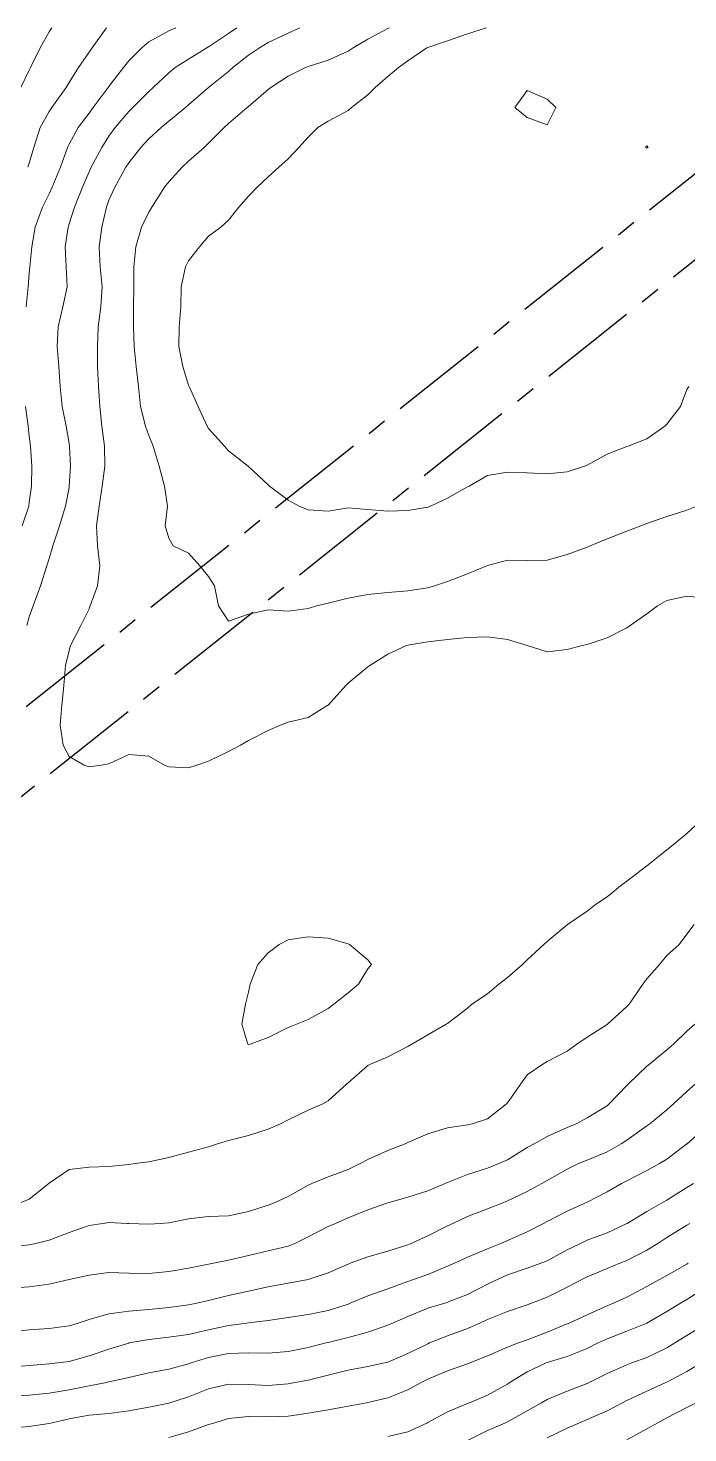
# Model space of a CAD drawing. Header units: centimetres. Extents: x 0 to 642158, y -847 to 649707.
# Drawn here: x 617184.22 to 617200.78, y 620503.99 to 620539.24 of the extents above; entities that cross this region are included whole.
import ezdxf

# ---------------------------------------------------------------- set-up
doc = ezdxf.new("R2010")
doc.units = ezdxf.units.CM
doc.header["$MEASUREMENT"] = 0
doc.linetypes.add('CENTERX2', pattern=[4, 2.5, -0.5, 0.5, -0.5])
doc.layers.add('SPW_parcellaire cadastral', color=7, linetype='CENTERX2', lineweight=25, true_color=0xff0542)
doc.layers.add('WAL_topographie 0.5', color=253, linetype='Continuous', lineweight=20)

msp = doc.modelspace()

# ---------------------------------------------------------------- linework, layer by layer
at = {"layer": 'SPW_parcellaire cadastral'}
for points in [[(617082.838, 620766.859), (617087.915, 620758.877), (617126.08, 620714.089), (617140.94, 620702.104), (617180.2, 620666.244), (617198.721, 620649.645), (617202.743, 620647.528), (617211.738, 620638.85), (617219.57, 620629.325), (617224.544, 620619.8), (617242.443, 620568.633), (617131.683, 620480.394), (616973.114, 620705.004), (617082.838, 620766.859)], [(617274.764, 620500.676), (617269.952, 620496.899), (617211.998, 620451.663), (617205.087, 620446.27), (617195.532, 620438.811), (617164.102, 620414.279), (617134.906, 620391.492), (617133.598, 620390.47), (617094.809, 620440.723), (617090.922, 620445.759), (617243.342, 620567.204), (617274.764, 620500.676)]]:
    msp.add_lwpolyline(points, dxfattribs=at)
at = {"layer": 'WAL_topographie 0.5'}
for points in [[(617184.813, 620539.25), (617184.75, 620539.152), (617184.524, 620538.75), (617184.285, 620538.25), (617184.25, 620538.183), (617184.041, 620537.75)], [(617187.926, 620539.25), (617187.75, 620539.175), (617187.25, 620538.899), (617187.073, 620538.75), (617186.75, 620538.418), (617186.616, 620538.25), (617186.25, 620537.779), (617186.23, 620537.75), (617185.854, 620537.25), (617185.75, 620537.11), (617185.481, 620536.75), (617185.25, 620536.328), (617185.212, 620536.25), (617185.032, 620535.75), (617184.829, 620535.25), (617184.75, 620535.081), (617184.579, 620534.75), (617184.401, 620534.25), (617184.311, 620533.75), (617184.261, 620533.25), (617184.25, 620533.089), (617184.226, 620532.75), (617184.172, 620532.25)], [(617189.456, 620539.25), (617189.25, 620539.109), (617188.75, 620538.774), (617188.707, 620538.75), (617188.25, 620538.464), (617187.912, 620538.25), (617187.75, 620538.116), (617187.364, 620537.75), (617187.25, 620537.648), (617186.852, 620537.25), (617186.75, 620537.149), (617186.41, 620536.75), (617186.25, 620536.533), (617186.07, 620536.25), (617185.806, 620535.75), (617185.75, 620535.632), (617185.583, 620535.25), (617185.383, 620534.75), (617185.25, 620534.333), (617185.223, 620534.25), (617185.153, 620533.75), (617185.176, 620533.25), (617185.205, 620532.75), (617185.097, 620532.25), (617184.973, 620531.75), (617184.954, 620531.25), (617184.994, 620530.75), (617185.026, 620530.25), (617185.08, 620529.75), (617185.174, 620529.25), (617185.25, 620528.823), (617185.262, 620528.75), (617185.285, 620528.25), (617185.256, 620527.75), (617185.25, 620527.713), (617185.163, 620527.25), (617185.007, 620526.75), (617184.843, 620526.25), (617184.75, 620525.933), (617184.689, 620525.75), (617184.536, 620525.25), (617184.352, 620524.75), (617184.25, 620524.472), (617184.189, 620524.25)], [(617186.187, 620539.25), (617185.826, 620538.75), (617185.75, 620538.639), (617185.486, 620538.25), (617185.25, 620537.873), (617185.174, 620537.75), (617184.819, 620537.25), (617184.75, 620537.146), (617184.525, 620536.75), (617184.364, 620536.25), (617184.25, 620535.851), (617184.217, 620535.75)], [(617191.041, 620539.25), (617190.75, 620539.113), (617190.25, 620538.879), (617190.025, 620538.75), (617189.75, 620538.56), (617189.356, 620538.25), (617189.25, 620538.157), (617188.75, 620537.753), (617188.746, 620537.75), (617188.25, 620537.319), (617188.168, 620537.25), (617187.75, 620536.907), (617187.563, 620536.75), (617187.25, 620536.467), (617187.052, 620536.25), (617186.75, 620535.865), (617186.677, 620535.75), (617186.394, 620535.25), (617186.25, 620534.921), (617186.188, 620534.75), (617186.074, 620534.25), (617186.006, 620533.75), (617186.029, 620533.25), (617186.08, 620532.75), (617186.048, 620532.25), (617185.98, 620531.75), (617185.959, 620531.25), (617185.965, 620530.75), (617185.991, 620530.25), (617186.022, 620529.75), (617186.074, 620529.25), (617186.139, 620528.75), (617186.144, 620528.25), (617186.08, 620527.75), (617186.004, 620527.25), (617185.936, 620526.75), (617185.959, 620526.25), (617186.02, 620525.75), (617185.96, 620525.25), (617185.783, 620524.75), (617185.75, 620524.675), (617185.543, 620524.25), (617185.287, 620523.75), (617185.25, 620523.629), (617185.16, 620523.25), (617185.117, 620522.75), (617185.066, 620522.25), (617185.03, 620521.75), (617185.099, 620521.25), (617185.25, 620520.969), (617185.63, 620520.75), (617185.75, 620520.708), (617186.056, 620520.75), (617186.25, 620520.782), (617186.75, 620521.02), (617187.25, 620520.977), (617187.645, 620520.75), (617187.75, 620520.706), (617188.25, 620520.681), (617188.452, 620520.75), (617188.75, 620520.849), (617189.25, 620521.089), (617189.554, 620521.25), (617189.75, 620521.364), (617190.25, 620521.621), (617190.558, 620521.75), (617190.75, 620521.831), (617191.25, 620521.947), (617191.74, 620522.25), (617191.75, 620522.256), (617192.191, 620522.75), (617192.25, 620522.804), (617192.75, 620523.216), (617192.797, 620523.25), (617193.25, 620523.536), (617193.718, 620523.75), (617193.75, 620523.762), (617194.25, 620523.847), (617194.75, 620523.898), (617195.25, 620523.954), (617195.75, 620523.969), (617196.25, 620523.899), (617196.75, 620523.75), (617196.75, 620523.75), (617197.25, 620523.591), (617197.75, 620523.654), (617198.125, 620523.75), (617198.25, 620523.777), (617198.75, 620523.945), (617199.25, 620524.192), (617199.329, 620524.25), (617199.75, 620524.545), (617200.017, 620524.75), (617200.25, 620524.88), (617200.75, 620524.986), (617201.25, 620524.939)], [(617193.295, 620539.25), (617193.25, 620539.229), (617192.75, 620538.964), (617192.375, 620538.75), (617192.25, 620538.665), (617191.75, 620538.44), (617191.25, 620538.277), (617191.184, 620538.25), (617190.75, 620538.035), (617190.316, 620537.75), (617190.25, 620537.699), (617189.75, 620537.275), (617189.719, 620537.25), (617189.25, 620536.849), (617189.141, 620536.75), (617188.75, 620536.352), (617188.639, 620536.25), (617188.25, 620535.903), (617188.086, 620535.75), (617187.75, 620535.384), (617187.648, 620535.25), (617187.324, 620534.75), (617187.25, 620534.627), (617187.071, 620534.25), (617186.922, 620533.75), (617186.876, 620533.25), (617186.874, 620532.75), (617186.866, 620532.25), (617186.864, 620531.75), (617186.884, 620531.25), (617186.932, 620530.75), (617186.99, 620530.25), (617187.046, 620529.75), (617187.167, 620529.25), (617187.25, 620529.016), (617187.361, 620528.75), (617187.513, 620528.25), (617187.643, 620527.75), (617187.717, 620527.25), (617187.658, 620526.75), (617187.75, 620526.441), (617187.866, 620526.25), (617188.25, 620526.065), (617188.535, 620525.75), (617188.75, 620525.48), (617188.899, 620525.25), (617189.003, 620524.75), (617189.25, 620524.358), (617189.75, 620524.54), (617190.25, 620524.644), (617190.75, 620524.612), (617191.25, 620524.681), (617191.458, 620524.75), (617191.75, 620524.817), (617192.25, 620524.938), (617192.75, 620525.034), (617193.25, 620525.083), (617193.75, 620525.123), (617194.25, 620525.201), (617194.42, 620525.25), (617194.75, 620525.359), (617195.25, 620525.55), (617195.732, 620525.75), (617195.75, 620525.758), (617196.25, 620525.89), (617196.75, 620525.884), (617197.25, 620525.893), (617197.75, 620526.03), (617198.25, 620526.222), (617198.324, 620526.25), (617198.75, 620526.424), (617199.25, 620526.619), (617199.601, 620526.75), (617199.75, 620526.812), (617200.25, 620526.985), (617200.75, 620527.148), (617201.007, 620527.25)], [(617195.727, 620539.25), (617195.25, 620539.098), (617194.75, 620538.923), (617194.25, 620538.759), (617194.228, 620538.75), (617193.75, 620538.42), (617193.517, 620538.25), (617193.25, 620538.026), (617192.931, 620537.75), (617192.75, 620537.565), (617192.341, 620537.25), (617192.25, 620537.173), (617191.75, 620536.908), (617191.496, 620536.75), (617191.25, 620536.509), (617191.014, 620536.25), (617190.75, 620535.961), (617190.514, 620535.75), (617190.25, 620535.508), (617189.967, 620535.25), (617189.75, 620535.022), (617189.506, 620534.75), (617189.25, 620534.422), (617189.059, 620534.25), (617188.75, 620534.023), (617188.522, 620533.75), (617188.25, 620533.4), (617188.17, 620533.25), (617188.063, 620532.75), (617188.057, 620532.25), (617188.014, 620531.75), (617188.005, 620531.25), (617188.105, 620530.75), (617188.25, 620530.285), (617188.267, 620530.25), (617188.489, 620529.75), (617188.718, 620529.25), (617188.75, 620529.192), (617189.149, 620528.75), (617189.25, 620528.633), (617189.744, 620528.25), (617189.75, 620528.245), (617190.25, 620527.779), (617190.281, 620527.75), (617190.75, 620527.4), (617191.021, 620527.25), (617191.25, 620527.151), (617191.75, 620527.125), (617192.25, 620527.202), (617192.75, 620527.165), (617193.25, 620527.118), (617193.75, 620527.142), (617194.25, 620527.225), (617194.32, 620527.25), (617194.75, 620527.449), (617195.25, 620527.734), (617195.288, 620527.75), (617195.75, 620528.019), (617196.25, 620528.1), (617196.75, 620528.082), (617197.25, 620528.061), (617197.75, 620528.108), (617198.186, 620528.25), (617198.25, 620528.278), (617198.75, 620528.549), (617199.25, 620528.74), (617199.277, 620528.75), (617199.75, 620528.939), (617200.203, 620529.25), (617200.25, 620529.306), (617200.596, 620529.75), (617200.75, 620530.171), (617200.806, 620530.25)], [(617197.25, 620536.813), (617197.462, 620537.25), (617197.25, 620537.459), (617196.75, 620537.674), (617196.439, 620537.25), (617196.75, 620536.995), (617197.25, 620536.813)], [(617199.75, 620536.227), (617199.78, 620536.25), (617199.75, 620536.291), (617199.714, 620536.25), (617199.75, 620536.227)], [(617184.16, 620529.75), (617184.227, 620529.25), (617184.25, 620529.005), (617184.279, 620528.75), (617184.312, 620528.25), (617184.31, 620527.75), (617184.25, 620527.345), (617184.236, 620527.25), (617184.076, 620526.75)], [(617200.987, 620519.25), (617200.75, 620519.03), (617200.407, 620518.75), (617200.25, 620518.627), (617199.782, 620518.25), (617199.75, 620518.224), (617199.25, 620517.839), (617199.127, 620517.75), (617198.75, 620517.443), (617198.46, 620517.25), (617198.25, 620517.083), (617197.757, 620516.75), (617197.75, 620516.744), (617197.25, 620516.322), (617197.167, 620516.25), (617196.75, 620515.863), (617196.631, 620515.75), (617196.25, 620515.42), (617196.035, 620515.25), (617195.75, 620515.013), (617195.359, 620514.75), (617195.25, 620514.655), (617194.75, 620514.27), (617194.713, 620514.25), (617194.25, 620513.985), (617193.853, 620513.75), (617193.75, 620513.689), (617193.25, 620513.432), (617192.817, 620513.25), (617192.75, 620513.212), (617192.25, 620512.775), (617192.222, 620512.75), (617191.75, 620512.323), (617191.622, 620512.25), (617191.25, 620512.088), (617190.75, 620511.849), (617190.557, 620511.75), (617190.25, 620511.613), (617189.75, 620511.458), (617189.25, 620511.331), (617188.975, 620511.25), (617188.75, 620511.175), (617188.25, 620511.035), (617187.75, 620510.905), (617187.25, 620510.797), (617186.912, 620510.75), (617186.75, 620510.728), (617186.25, 620510.679), (617185.75, 620510.658), (617185.25, 620510.603), (617184.75, 620510.26), (617184.741, 620510.25), (617184.25, 620509.855), (617183.983, 620509.75)], [(617200.934, 620516.75), (617200.75, 620516.51), (617200.559, 620516.25), (617200.25, 620515.974), (617200.067, 620515.75), (617199.75, 620515.386), (617199.651, 620515.25), (617199.302, 620514.75), (617199.25, 620514.689), (617198.764, 620514.25), (617198.75, 620514.239), (617198.25, 620513.921), (617197.993, 620513.75), (617197.75, 620513.574), (617197.25, 620513.315), (617197.143, 620513.25), (617196.75, 620512.977), (617196.587, 620512.75), (617196.25, 620512.278), (617196.228, 620512.25), (617195.75, 620511.872), (617195.369, 620511.75), (617195.25, 620511.722), (617194.75, 620511.65), (617194.25, 620511.497), (617193.75, 620511.28), (617193.687, 620511.25), (617193.25, 620511.076), (617192.75, 620510.854), (617192.555, 620510.75), (617192.25, 620510.607), (617191.75, 620510.415), (617191.346, 620510.25), (617191.25, 620510.207), (617190.75, 620509.924), (617190.365, 620509.75), (617190.25, 620509.707), (617189.75, 620509.546), (617189.25, 620509.438), (617188.75, 620509.425), (617188.25, 620509.363), (617187.75, 620509.267), (617187.536, 620509.25), (617187.25, 620509.228), (617186.75, 620509.248), (617186.714, 620509.25), (617186.25, 620509.273), (617186.095, 620509.25), (617185.75, 620509.202), (617185.25, 620509.021), (617184.75, 620508.834), (617184.415, 620508.75), (617184.25, 620508.711), (617183.75, 620508.654)], [(617189.794, 620513.75), (617189.75, 620513.739), (617189.733, 620513.75), (617189.586, 620514.25), (617189.68, 620514.75), (617189.75, 620515.05), (617189.791, 620515.25), (617189.99, 620515.75), (617190.25, 620516.036), (617190.525, 620516.25), (617190.75, 620516.363), (617191.25, 620516.443), (617191.75, 620516.405), (617192.25, 620516.263), (617192.29, 620516.25), (617192.75, 620515.86), (617192.84, 620515.75), (617192.75, 620515.642), (617192.51, 620515.25), (617192.25, 620515.032), (617191.895, 620514.75), (617191.75, 620514.646), (617191.25, 620514.363), (617190.956, 620514.25), (617190.75, 620514.165), (617190.25, 620513.917), (617189.794, 620513.75)], [(617200.954, 620514.25), (617200.75, 620514.071), (617200.416, 620513.75), (617200.25, 620513.604), (617199.815, 620513.25), (617199.75, 620513.197), (617199.287, 620512.75), (617199.25, 620512.71), (617198.807, 620512.25), (617198.75, 620512.203), (617198.25, 620511.9), (617197.978, 620511.75), (617197.75, 620511.658), (617197.25, 620511.427), (617196.925, 620511.25), (617196.75, 620511.158), (617196.25, 620510.847), (617196.033, 620510.75), (617195.75, 620510.635), (617195.25, 620510.474), (617194.75, 620510.275), (617194.691, 620510.25), (617194.25, 620510.069), (617193.75, 620509.908), (617193.25, 620509.768), (617193.198, 620509.75), (617192.75, 620509.588), (617192.25, 620509.387), (617191.937, 620509.25), (617191.75, 620509.173), (617191.25, 620508.914), (617190.913, 620508.75), (617190.75, 620508.68), (617190.25, 620508.56), (617189.75, 620508.449), (617189.25, 620508.327), (617188.878, 620508.25), (617188.75, 620508.224), (617188.25, 620508.128), (617187.75, 620508.04), (617187.25, 620507.99), (617186.75, 620508.001), (617186.25, 620508.015), (617185.75, 620507.953), (617185.25, 620507.843), (617184.857, 620507.75), (617184.75, 620507.725), (617184.25, 620507.656), (617183.75, 620507.628)], [(617200.971, 620512.75), (617200.75, 620512.557), (617200.422, 620512.25), (617200.25, 620512.098), (617199.827, 620511.75), (617199.75, 620511.696), (617199.25, 620511.343), (617199.108, 620511.25), (617198.75, 620511.045), (617198.25, 620510.841), (617198.038, 620510.75), (617197.75, 620510.612), (617197.25, 620510.328), (617197.116, 620510.25), (617196.75, 620510.049), (617196.25, 620509.814), (617196.09, 620509.75), (617195.75, 620509.615), (617195.25, 620509.423), (617194.878, 620509.25), (617194.75, 620509.189), (617194.25, 620508.936), (617193.835, 620508.75), (617193.75, 620508.714), (617193.25, 620508.554), (617192.75, 620508.409), (617192.301, 620508.25), (617192.25, 620508.232), (617191.75, 620508.013), (617191.25, 620507.844), (617190.75, 620507.751), (617190.744, 620507.75), (617190.25, 620507.657), (617189.75, 620507.553), (617189.25, 620507.445), (617188.75, 620507.319), (617188.457, 620507.25), (617188.25, 620507.206), (617187.75, 620507.139), (617187.25, 620507.09), (617186.75, 620507.05), (617186.25, 620506.985), (617185.75, 620506.84), (617185.477, 620506.75), (617185.25, 620506.682), (617184.75, 620506.613), (617184.25, 620506.577), (617183.75, 620506.518)], [(617201.25, 620511.68), (617200.759, 620511.25), (617200.75, 620511.243), (617200.25, 620510.864), (617200.065, 620510.75), (617199.75, 620510.576), (617199.25, 620510.319), (617199.115, 620510.25), (617198.75, 620510.044), (617198.25, 620509.786), (617198.177, 620509.75), (617197.75, 620509.561), (617197.25, 620509.302), (617197.153, 620509.25), (617196.75, 620509.043), (617196.25, 620508.822), (617196.081, 620508.75), (617195.75, 620508.612), (617195.25, 620508.402), (617194.925, 620508.25), (617194.75, 620508.174), (617194.25, 620507.965), (617193.75, 620507.789), (617193.638, 620507.75), (617193.25, 620507.611), (617192.75, 620507.434), (617192.307, 620507.25), (617192.25, 620507.227), (617191.75, 620507.063), (617191.25, 620506.967), (617190.75, 620506.891), (617190.25, 620506.811), (617189.75, 620506.756), (617189.709, 620506.75), (617189.25, 620506.691), (617188.75, 620506.579), (617188.25, 620506.467), (617187.75, 620506.393), (617187.25, 620506.336), (617186.761, 620506.25), (617186.75, 620506.248), (617186.25, 620506.098), (617185.75, 620505.926), (617185.25, 620505.788), (617184.971, 620505.75), (617184.75, 620505.723), (617184.25, 620505.683), (617183.75, 620505.646)], [(617200.921, 620510.25), (617200.75, 620510.149), (617200.25, 620509.836), (617200.097, 620509.75), (617199.75, 620509.546), (617199.252, 620509.25), (617199.25, 620509.249), (617198.75, 620509.018), (617198.25, 620508.827), (617198.084, 620508.75), (617197.75, 620508.587), (617197.25, 620508.315), (617197.088, 620508.25), (617196.75, 620508.126), (617196.25, 620507.957), (617195.8, 620507.75), (617195.75, 620507.726), (617195.25, 620507.466), (617194.75, 620507.271), (617194.678, 620507.25), (617194.25, 620507.124), (617193.75, 620506.916), (617193.365, 620506.75), (617193.25, 620506.699), (617192.75, 620506.525), (617192.25, 620506.385), (617191.75, 620506.264), (617191.695, 620506.25), (617191.25, 620506.134), (617190.75, 620506.035), (617190.25, 620505.991), (617189.75, 620506), (617189.25, 620505.989), (617188.75, 620505.885), (617188.31, 620505.75), (617188.25, 620505.729), (617187.75, 620505.596), (617187.25, 620505.499), (617186.75, 620505.384), (617186.25, 620505.272), (617186.149, 620505.25), (617185.75, 620505.172), (617185.25, 620505.074), (617184.75, 620504.99), (617184.25, 620504.937), (617183.75, 620504.917)], [(617200.825, 620509.25), (617200.75, 620509.21), (617200.25, 620508.895), (617200.027, 620508.75), (617199.75, 620508.579), (617199.25, 620508.317), (617199.074, 620508.25), (617198.75, 620508.122), (617198.25, 620507.911), (617197.939, 620507.75), (617197.75, 620507.652), (617197.25, 620507.401), (617196.858, 620507.25), (617196.75, 620507.207), (617196.25, 620507.041), (617195.75, 620506.838), (617195.561, 620506.75), (617195.25, 620506.614), (617194.75, 620506.43), (617194.295, 620506.25), (617194.25, 620506.231), (617193.75, 620505.984), (617193.25, 620505.77), (617193.163, 620505.75), (617192.75, 620505.659), (617192.25, 620505.567), (617191.75, 620505.441), (617191.25, 620505.32), (617190.875, 620505.25), (617190.75, 620505.227), (617190.25, 620505.183), (617189.75, 620505.206), (617189.25, 620505.218), (617188.75, 620505.099), (617188.25, 620504.902), (617187.777, 620504.75), (617187.75, 620504.741), (617187.25, 620504.636), (617186.75, 620504.548), (617186.25, 620504.483), (617185.75, 620504.437), (617185.25, 620504.35), (617184.829, 620504.25), (617184.75, 620504.23), (617184.25, 620504.153), (617183.75, 620504.109)], [(617200.783, 620508.25), (617200.75, 620508.229), (617200.25, 620507.943), (617199.898, 620507.75), (617199.75, 620507.666), (617199.25, 620507.404), (617198.91, 620507.25), (617198.75, 620507.183), (617198.25, 620506.96), (617197.804, 620506.75), (617197.75, 620506.727), (617197.25, 620506.525), (617196.75, 620506.329), (617196.526, 620506.25), (617196.25, 620506.144), (617195.75, 620505.924), (617195.309, 620505.75), (617195.25, 620505.726), (617194.75, 620505.555), (617194.25, 620505.343), (617194.068, 620505.25), (617193.75, 620505.074), (617193.25, 620504.871), (617192.75, 620504.757), (617192.712, 620504.75), (617192.25, 620504.666), (617191.75, 620504.576), (617191.25, 620504.486), (617190.75, 620504.414), (617190.25, 620504.394), (617189.75, 620504.407), (617189.25, 620504.356), (617188.911, 620504.25), (617188.75, 620504.202), (617188.25, 620504.017), (617187.75, 620503.876)], [(617201.25, 620507.661), (617200.75, 620507.345), (617200.59, 620507.25), (617200.25, 620507.037), (617199.752, 620506.75), (617199.75, 620506.749), (617199.25, 620506.546), (617198.75, 620506.353), (617198.528, 620506.25), (617198.25, 620506.113), (617197.75, 620505.911), (617197.25, 620505.759), (617197.226, 620505.75), (617196.75, 620505.53), (617196.297, 620505.25), (617196.25, 620505.219), (617195.75, 620504.942), (617195.296, 620504.75), (617195.25, 620504.73), (617194.75, 620504.52), (617194.25, 620504.252), (617194.247, 620504.25), (617193.75, 620504.024), (617193.25, 620503.908)], [(617201.25, 620506.739), (617200.75, 620506.437), (617200.448, 620506.25), (617200.25, 620506.131), (617199.75, 620505.884), (617199.372, 620505.75), (617199.25, 620505.706), (617198.75, 620505.485), (617198.283, 620505.25), (617198.25, 620505.234), (617197.75, 620505.041), (617197.25, 620504.833), (617197.102, 620504.75), (617196.75, 620504.552), (617196.25, 620504.272), (617196.202, 620504.25), (617195.75, 620504.057), (617195.25, 620503.8)], [(617201.113, 620505.75), (617200.75, 620505.533), (617200.25, 620505.27), (617200.205, 620505.25), (617199.75, 620505.042), (617199.25, 620504.805), (617199.14, 620504.75), (617198.75, 620504.548), (617198.25, 620504.331), (617198.062, 620504.25), (617197.75, 620504.112), (617197.25, 620503.869)], [(617200.988, 620504.75), (617200.75, 620504.634), (617200.25, 620504.374), (617200.023, 620504.25), (617199.75, 620504.096), (617199.25, 620503.817)]]:
    msp.add_lwpolyline(points, dxfattribs=at)

doc.saveas('drawing.dxf')
